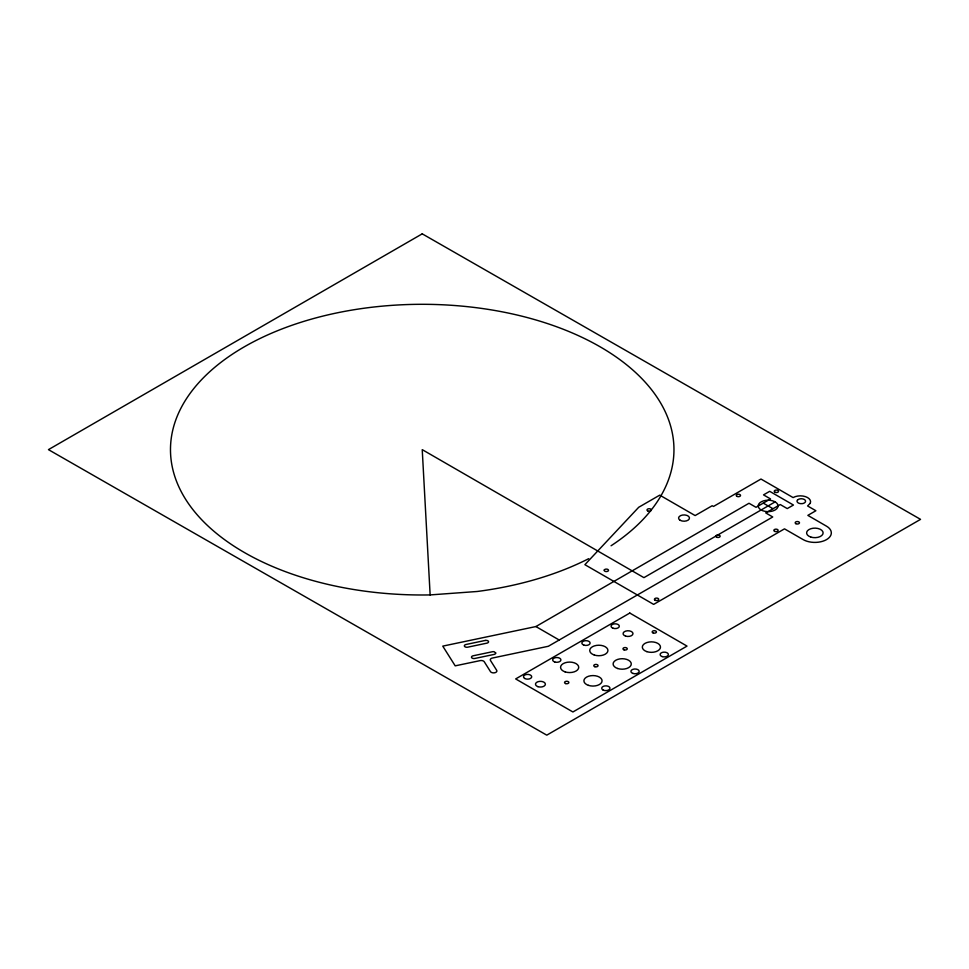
<?xml version="1.0" encoding="UTF-8"?>
<svg xmlns="http://www.w3.org/2000/svg" width="969" height="969" viewBox="0 0 969 969"><rect width="100%" height="100%" fill="white"/><g stroke="black" fill="none" stroke-linecap="round" stroke-linejoin="round"><path stroke-width="1.45" d="M535.905 626.555L749.001 503.262L756.014 507.308L770.525 498.926L763.524 494.88L769.689 491.319L793.441 505.031L787.264 508.592L780.251 504.546L765.74 512.928L772.741 516.974L548.333 646.275L492.058 658.121A3.307 1.902 0 0 0 490.471 660.458L496.685 670.318A3.307 1.902 0 0 1 494.711 672.765A3.307 1.902 0 0 1 490.484 671.626L484.27 661.766A3.307 1.902 0 0 0 480.442 660.555L455.2 665.848L442.76 646.129L535.905 626.555L559.198 640.012M775.139 501.881L643.925 577.645L422.23 449.64L430.139 594.918L477.148 591.49A251.746 145.35 0 0 0 588.704 558.665M763.269 503.117L772.996 508.737M430.139 594.918A251.746 145.35 0 0 1 176.54 417.942A251.746 145.35 0 0 1 536.511 320.145A251.746 145.35 0 0 1 611.064 545.765M495.68 652.961L495.643 653.336A2.483 1.429 0 0 1 494.057 654.438L474.81 658.472A2.483 1.429 0 0 1 471.927 657.951L471.637 657.624A2.483 1.429 0 0 1 473.114 655.795L492.361 651.749A2.483 1.429 0 0 1 494.251 651.798L495.68 652.961M604.281 570.002L604.208 570.329A2.144 1.235 0 0 0 606.352 571.565L607.43 571.395A2.144 1.235 0 0 0 607.866 569.445A2.144 1.235 0 0 0 604.499 569.711L604.281 570.002M797.56 499.98L797.136 500.585A4.3 2.483 0 0 0 802.393 503.614L803.434 503.371A4.3 2.483 0 0 0 804.318 499.471A4.3 2.483 0 0 0 797.56 499.98M810.241 503.286L807.589 505.939L815.886 510.736L807.843 515.375L826.509 526.179A16.473 9.508 0 0 1 826.509 539.624A16.473 9.508 0 0 1 803.204 539.624L784.49 528.856L653.663 604.39L584.888 564.685L638.716 507.272L659.744 495.135L695.136 515.569L712.191 505.721L713.475 506.46L760.98 479.037L793.102 497.582A10.247 5.911 0 0 1 805.469 496.637A10.247 5.911 0 0 1 810.241 503.286M422.23 233.844L48.45 449.64L546.77 735.156L920.55 519.36L422.23 233.844M629.789 613.05L515.665 678.93L572.909 711.973L687.021 646.093L629.789 613.05M485.239 640.448L465.992 644.494A2.483 1.429 0 0 0 464.514 646.335A2.483 1.429 0 0 0 467.688 647.183L486.935 643.137A2.483 1.429 0 0 0 488.412 641.308A2.483 1.429 0 0 0 485.239 640.448M624.048 649.86A2.144 1.235 0 0 0 627.27 648.782A2.144 1.235 0 0 0 624.048 647.716A2.144 1.235 0 0 0 624.048 649.86M625.562 636.088A4.954 2.859 0 0 0 632.987 633.617A4.954 2.859 0 0 0 625.562 631.134A4.954 2.859 0 0 0 625.562 636.088M594.845 666.72A2.144 1.235 0 0 0 598.067 665.642A2.144 1.235 0 0 0 594.845 664.577A2.144 1.235 0 0 0 594.845 666.72M565.097 671.868A9.084 5.245 0 0 0 578.723 667.326A9.084 5.245 0 0 0 565.097 662.784A9.084 5.245 0 0 0 565.097 671.868M594.288 655.02A9.084 5.245 0 0 0 607.926 650.465A9.084 5.245 0 0 0 594.288 645.923A9.084 5.245 0 0 0 594.288 655.02M583.919 645.124A4.13 2.386 0 0 0 590.121 643.053A4.13 2.386 0 0 0 583.919 640.994A4.13 2.386 0 0 0 583.919 645.124M524.665 678.457A4.13 2.386 0 0 0 531.569 677.392A4.13 2.386 0 0 0 526.518 674.472A4.13 2.386 0 0 0 524.665 678.457M554.716 661.972A4.13 2.386 0 0 0 560.918 659.913A4.13 2.386 0 0 0 554.716 657.842A4.13 2.386 0 0 0 554.716 661.972M565.642 683.581A2.144 1.235 0 0 0 568.864 682.503A2.144 1.235 0 0 0 565.642 681.425A2.144 1.235 0 0 0 565.642 683.581M537.952 686.67A4.954 2.859 0 0 0 545.39 684.187A4.954 2.859 0 0 0 537.952 681.716A4.954 2.859 0 0 0 537.952 686.67M613.123 628.263A4.13 2.386 0 0 0 619.324 626.192A4.13 2.386 0 0 0 613.123 624.133A4.13 2.386 0 0 0 613.123 628.263M646.856 651.64A9.084 5.245 0 0 0 660.483 647.098A9.084 5.245 0 0 0 646.856 642.556A9.084 5.245 0 0 0 646.856 651.64M662.178 656.582A4.13 2.386 0 0 0 668.38 654.523A4.13 2.386 0 0 0 662.178 652.452A4.13 2.386 0 0 0 662.178 656.582M617.653 668.501A9.084 5.245 0 0 0 631.279 663.959A9.084 5.245 0 0 0 617.653 659.417A9.084 5.245 0 0 0 617.653 668.501M602.924 689.928A4.13 2.386 0 0 0 609.828 688.85A4.13 2.386 0 0 0 604.777 685.931A4.13 2.386 0 0 0 602.924 689.928M588.449 685.362A9.084 5.245 0 0 0 602.076 680.819A9.084 5.245 0 0 0 588.449 676.277A9.084 5.245 0 0 0 588.449 685.362M632.975 673.443A4.13 2.386 0 0 0 639.177 671.372A4.13 2.386 0 0 0 632.975 669.313A4.13 2.386 0 0 0 632.975 673.443M653.239 632.999A2.144 1.235 0 0 0 656.461 631.921A2.144 1.235 0 0 0 653.239 630.855A2.144 1.235 0 0 0 653.239 632.999M761.125 509.973A9.908 5.717 0 0 0 777.707 507.405A9.908 5.717 0 0 0 765.571 500.404A9.908 5.717 0 0 0 761.125 509.973M680.177 520.292A5.451 3.149 0 0 0 689.298 518.875A5.451 3.149 0 0 0 682.624 515.024A5.451 3.149 0 0 0 680.177 520.292M655.068 600.199A2.144 1.235 0 0 0 658.654 599.654A2.144 1.235 0 0 0 656.025 598.127A2.144 1.235 0 0 0 655.068 600.199M810.726 537.032A8.261 4.772 0 0 0 823.117 532.902A8.261 4.772 0 0 0 810.726 528.771A8.261 4.772 0 0 0 810.726 537.032M795.815 523.66A2.144 1.235 0 0 0 799.413 523.103A2.144 1.235 0 0 0 796.772 521.588A2.144 1.235 0 0 0 795.815 523.66M716.927 537.298A2.144 1.235 0 0 0 720.149 536.22A2.144 1.235 0 0 0 716.927 535.142A2.144 1.235 0 0 0 716.927 537.298M775.321 492.373A2.144 1.235 0 0 0 778.543 491.307A2.144 1.235 0 0 0 775.321 490.229A2.144 1.235 0 0 0 775.321 492.373M736.876 496.322A2.144 1.235 0 0 0 740.461 495.765A2.144 1.235 0 0 0 737.833 494.251A2.144 1.235 0 0 0 736.876 496.322M647.631 510.833A2.144 1.235 0 0 0 651.216 510.275A2.144 1.235 0 0 0 648.588 508.761A2.144 1.235 0 0 0 647.631 510.833M774.921 531.46A2.144 1.235 0 0 0 778.143 530.382A2.144 1.235 0 0 0 774.921 529.316A2.144 1.235 0 0 0 774.921 531.46"/></g></svg>
